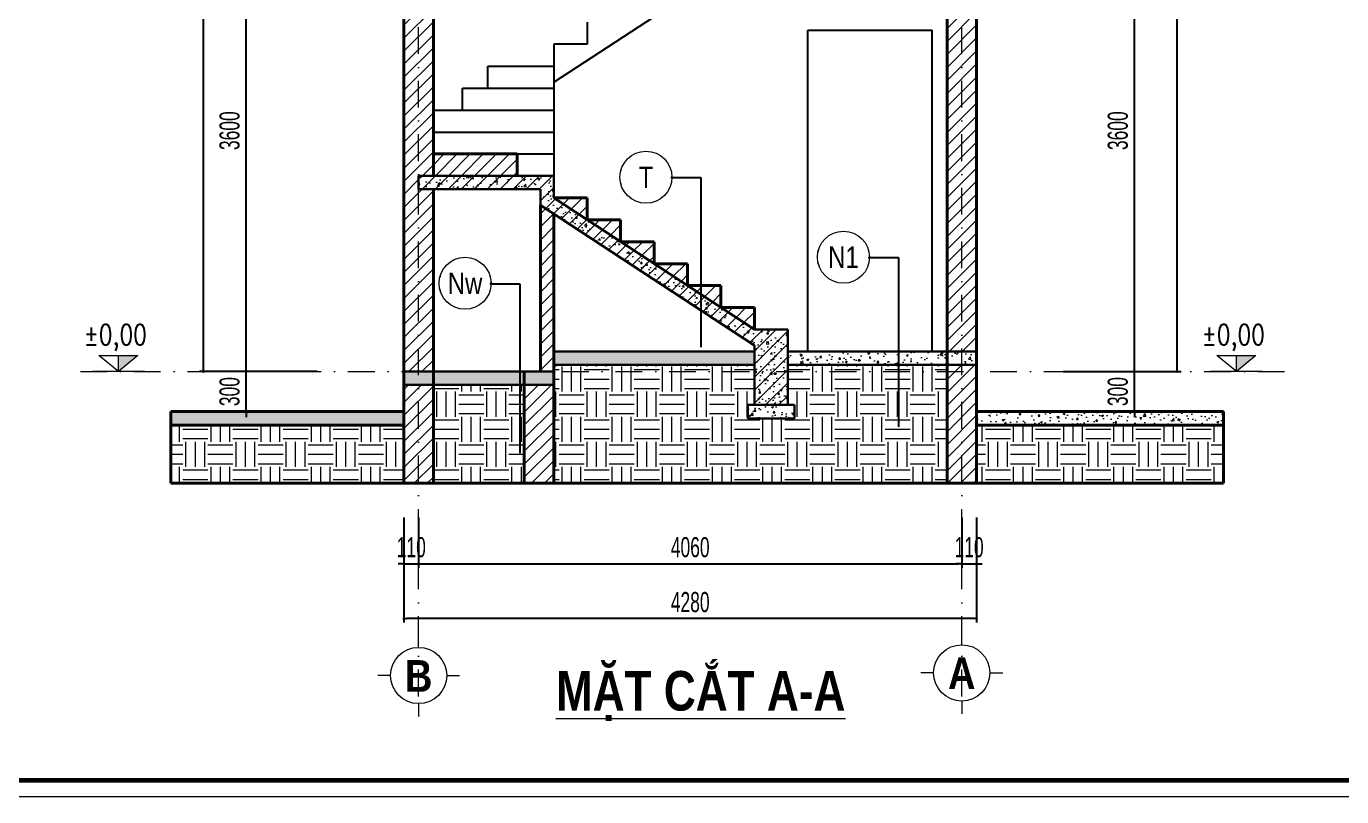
# Model space of a CAD drawing. Header units: millimetres. Extents: x 2565303 to 2664360, y -865723 to -262051.
# Drawn here: x 2640266 to 2650099, y -628342 to -622585 of the extents above; entities that cross this region are included whole.
import ezdxf
from ezdxf.enums import TextEntityAlignment as Align

# ---------------------------------------------------------------- set-up
doc = ezdxf.new("R2010")
doc.units = ezdxf.units.MM
doc.header["$LTSCALE"] = 10
doc.header["$MEASUREMENT"] = 0
doc.linetypes.add('ACAD_ISO07W100', pattern=[3, 0, -3])
doc.linetypes.add('DASHDOT', pattern=[1, 0.5, -0.25, 0, -0.25])
doc.layers.get('0').update_dxf_attribs({"linetype": 'CONTINUOUS'})
doc.layers.get('DEFPOINTS').update_dxf_attribs({"color": 10, "linetype": 'CONTINUOUS'})
for name, color, linetype, lineweight in [('- Nội Thất', 83, 'CONTINUOUS', 25), ('A-WIPEOUT', 254, 'ACAD_ISO07W100', 0), ('LC Dim', 8, 'CONTINUOUS', 13), ('LC Hatch', 252, 'CONTINUOUS', 5), ('LC ISO', 153, 'CONTINUOUS', 13), ('LC Net dam 1', 30, 'CONTINUOUS', 30), ('LC Net dam2', 6, 'CONTINUOUS', 40), ('LC Net manh', 250, 'CONTINUOUS', 5), ('LC Net truc', 134, 'DASHDOT', 5), ('LC Text1', 20, 'CONTINUOUS', 13), ('LC Text2', 7, 'CONTINUOUS', 13)]:
    doc.layers.add(name, color=color, linetype=linetype, lineweight=lineweight)
doc.layers.add('Khungten_LCDI', color=7, linetype='CONTINUOUS')
doc.layers.add('M3', color=3, linetype='CONTINUOUS')
doc.styles.add('General text 2', font='arial.ttf')
doc.styles.add('HOATBIF', font='hoatbif.shx', dxfattribs={"width": 0.65})
doc.styles.add('Khungten', font='', dxfattribs={"width": 0.9, "height": 5000})
doc.styles.add('LC 1', font='')
doc.styles.add('LC3', font='', dxfattribs={"width": 0.8})
doc.styles.add('T1', font='Vnsimli.shx', dxfattribs={"width": 0.7})
doc.styles.add('Title', font='', dxfattribs={"width": 0.8})
doc.styles.get('Khungten').set_extended_font_data('.VnAvantH')
doc.styles.get('LC 1').set_extended_font_data('.VnAvantH', bold=True)
doc.styles.get('LC3').set_extended_font_data('.VnArialH', bold=True)
doc.styles.get('Title').set_extended_font_data('.VnBlackH')
doc.dimstyles.new('1-100 (1-60)', dxfattribs={"dimscale": 60, "dimtxt": 2.5, "dimasz": 0.35, "dimexe": 0.5, "dimexo": 0, "dimgap": 0.8, "dimtad": 1, "dimdec": 0, "dimzin": 0, "dimdsep": 46, "dimtxsty": 'HOATBIF', "dimblk1": 'DOT', "dimblk2": 'DOT', "dimsah": 1, "dimcen": -1, "dimdle": 1, "dimclrd": 256, "dimclre": 256, "dimclrt": 4, "dimadec": 3, "dimazin": 2, "dimtfac": 0.333333, "dimtdec": 0, "dimtix": 1, "dimtmove": 2, "dimatfit": 3, "dimldrblk": 'DOT', "dimfxl": 1, "dimtvp": 0.833333, "dimtolj": 1, "dimtzin": 0, "dimarcsym": 0})
pattern_1 = [(45, (-1751.98, -117353.826), (-48.6135912, 48.6135912), [])]
pattern_2 = [(50, (-1751.98, -117353.83), (143.4520365, -12.550427), [15, -165]), (355, (-1751.98, -117353.83), (-27.750267, 150.438427), [12, -132]), (100.4514445, (-1740.02, -117354.87), (115.701769, 137.887998), [12.7480384, -140.2284224]), (46.1842, (-1751.98, -117313.83), (213.448266, -33.103856), [22.5, -247.5]), (96.6356355, (-1734.2, -117316.59), (186.932389, 194.82372), [19.122068, -210.342752]), (351.184164, (-1751.98, -117313.83), (186.932389, 194.82372), [18, -198]), (21, (-1731.98, -117323.83), (119.3814104, -80.523778), [15, -165]), (326, (-1731.98, -117323.83), (48.663066, 145.030009), [12, -132]), (71.451445, (-1722.03, -117330.54), (168.044475, 64.5062306), [12.748038, -140.2284224]), (37.5, (-1751.98, -117353.826), (2.4319711, 66.5787708), [0, -130.4, 0, -134, 0, -132.5]), (7.5, (-1751.98, -117353.83), (52.6139075, 78.8823424), [0, -76.4, 0, -127.4, 0, -50.5]), (327.5, (-1796.58, -117353.826), (106.7644872, -4.5109743), [0, -50, 0, -156, 0, -207]), (317.5, (-1816.58, -117353.83), (116.637234, 20.0209965), [0, -65, 0, -103.6, 0, -147])]

# ---------------------------------------------------------------- blocks, each defined once
blk = doc.blocks.new('lcdi fix')
at = {"layer": 'DEFPOINTS', "lineweight": 0}
blk.add_lwpolyline([(-1200, -14850), (-1200, 14850), (40800, 14850), (40800, -14850)], close=True, dxfattribs=at)
at = {"layer": 'Khungten_LCDI', "color": 5, "lineweight": 60}
blk.add_lwpolyline([(0, -14650), (0, 14650), (40600, 14650), (40600, -14650)], close=True, dxfattribs=at)
at = {"color": 7, "style": 'Khungten', "width": 0.8}
for tag, p in [('REVISION', (39499, -10746)), ('NGAYHT', (39546, -11609))]:
    blk.add_attdef(tag, text='', height=200, dxfattribs=at).set_placement(p, align=Align.CENTER)
at = {"layer": 'LC Text1', "style": 'Title', "width": 1.485915}
for tag, p, p2 in [('TENBANVE1', (36913, -8886), (40339, -8886)), ('TENBANVE2', (36913, -9562), (40339, -9562))]:
    blk.add_attdef(tag, text='', height=250, dxfattribs=at).set_placement(p, p2, align=Align.FIT)
at = {"layer": 'LC Text1', "style": 'Title', "width": 0.7}
blk.add_attdef('SOBANVE', text='', height=250, dxfattribs=at).set_placement((39562, -13896), align=Align.CENTER)
blk = doc.blocks.new('DOT')
at = {"layer": 'M3', "color": 0, "linetype": 'ByBlock'}
blk.add_line((-0.5, 0), (-1, 0), dxfattribs=at)
at = {"layer": 'M3', "color": 0, "linetype": 'ByBlock', "const_width": 0.5}
blk.add_lwpolyline([(-0.25, 0, 1), (0.25, 0, 1)], format="xyb", close=True, dxfattribs=at)
blk = doc.blocks.new('*D609')
at = {"layer": 'DEFPOINTS', "color": 0, "transparency": 16777216}
for p in [(2643088.8, -626256.5), (2643198.8, -626256.5), (2643198.8, -626601.4)]:
    blk.add_point(p, dxfattribs=at)
at = {"layer": 'LC Dim', "lineweight": -2, "transparency": 16777216}
for p, q in [((2643088.8, -626256.5), (2643088.8, -626631.4)), ((2643198.8, -626256.5), (2643198.8, -626631.4)), ((2643067.8, -626601.4), (2643046.8, -626601.4)), ((2643088.8, -626601.4), (2643198.8, -626601.4)), ((2643219.8, -626601.4), (2643240.8, -626601.4))]:
    blk.add_line(p, q, dxfattribs=at)
at = {"layer": 'LC Dim', "lineweight": -2, "transparency": 16777216, "xscale": 21, "yscale": 21, "zscale": 21}
blk.add_blockref('DOT', (2643088.8, -626601.4), dxfattribs=at)
at = {"layer": 'LC Dim', "lineweight": -2, "transparency": 16777216, "xscale": 21, "yscale": 21, "zscale": 21, "rotation": 180}
blk.add_blockref('DOT', (2643198.8, -626601.4), dxfattribs=at)
at = {"layer": 'LC Dim', "color": 4, "transparency": 16777216, "insert": (2643143.8, -626478.4), "char_height": 150, "attachment_point": 5, "style": 'HOATBIF'}
blk.add_mtext('\\A1;110', dxfattribs=at)
blk = doc.blocks.new('*D610')
at = {"layer": 'DEFPOINTS', "color": 0, "transparency": 16777216}
for p in [(2643198.8, -626256.5), (2647258.8, -626256.5), (2647258.8, -626601.4)]:
    blk.add_point(p, dxfattribs=at)
at = {"layer": 'LC Dim', "lineweight": -2, "transparency": 16777216}
for p, q in [((2643198.8, -626256.5), (2643198.8, -626631.4)), ((2647258.8, -626256.5), (2647258.8, -626631.4)), ((2643219.8, -626601.4), (2647237.8, -626601.4))]:
    blk.add_line(p, q, dxfattribs=at)
at = {"layer": 'LC Dim', "lineweight": -2, "transparency": 16777216, "xscale": 21, "yscale": 21, "zscale": 21, "rotation": 180}
blk.add_blockref('DOT', (2643198.8, -626601.4), dxfattribs=at)
at = {"layer": 'LC Dim', "lineweight": -2, "transparency": 16777216, "xscale": 21, "yscale": 21, "zscale": 21}
blk.add_blockref('DOT', (2647258.8, -626601.4), dxfattribs=at)
at = {"layer": 'LC Dim', "color": 4, "transparency": 16777216, "insert": (2645228.8, -626478.4), "char_height": 150, "attachment_point": 5, "style": 'HOATBIF'}
blk.add_mtext('\\A1;4060', dxfattribs=at)
blk = doc.blocks.new('*D611')
at = {"layer": 'DEFPOINTS', "color": 0, "transparency": 16777216}
for p in [(2647258.8, -626256.5), (2647368.8, -626256.5), (2647368.8, -626601.4)]:
    blk.add_point(p, dxfattribs=at)
at = {"layer": 'LC Dim', "lineweight": -2, "transparency": 16777216}
for p, q in [((2647258.8, -626256.5), (2647258.8, -626631.4)), ((2647368.8, -626256.5), (2647368.8, -626631.4)), ((2647237.8, -626601.4), (2647216.8, -626601.4)), ((2647258.8, -626601.4), (2647368.8, -626601.4)), ((2647389.8, -626601.4), (2647410.8, -626601.4))]:
    blk.add_line(p, q, dxfattribs=at)
at = {"layer": 'LC Dim', "lineweight": -2, "transparency": 16777216, "xscale": 21, "yscale": 21, "zscale": 21}
blk.add_blockref('DOT', (2647258.8, -626601.4), dxfattribs=at)
at = {"layer": 'LC Dim', "lineweight": -2, "transparency": 16777216, "xscale": 21, "yscale": 21, "zscale": 21, "rotation": 180}
blk.add_blockref('DOT', (2647368.8, -626601.4), dxfattribs=at)
at = {"layer": 'LC Dim', "color": 4, "transparency": 16777216, "insert": (2647313.8, -626478.4), "char_height": 150, "attachment_point": 5, "style": 'HOATBIF'}
blk.add_mtext('\\A1;110', dxfattribs=at)
blk = doc.blocks.new('*D612')
at = {"layer": 'DEFPOINTS', "color": 0, "transparency": 16777216}
for p in [(2643088.8, -626256.5), (2647368.8, -626256.5), (2643088.8, -627011.4)]:
    blk.add_point(p, dxfattribs=at)
at = {"layer": 'LC Dim', "lineweight": -2, "transparency": 16777216}
for p, q in [((2643088.8, -626256.5), (2643088.8, -627041.4)), ((2647368.8, -626256.5), (2647368.8, -627041.4)), ((2647347.8, -627011.4), (2643109.8, -627011.4))]:
    blk.add_line(p, q, dxfattribs=at)
at = {"layer": 'LC Dim', "lineweight": -2, "transparency": 16777216, "xscale": 21, "yscale": 21, "zscale": 21, "rotation": 180}
blk.add_blockref('DOT', (2643088.8, -627011.4), dxfattribs=at)
at = {"layer": 'LC Dim', "lineweight": -2, "transparency": 16777216, "xscale": 21, "yscale": 21, "zscale": 21}
blk.add_blockref('DOT', (2647368.8, -627011.4), dxfattribs=at)
at = {"layer": 'LC Dim', "color": 4, "transparency": 16777216, "insert": (2645228.8, -626888.4), "char_height": 150, "attachment_point": 5, "style": 'HOATBIF'}
blk.add_mtext('\\A1;4280', dxfattribs=at)
blk = doc.blocks.new('TTRUC')
at = {"layer": 'LC ISO'}
for p, q in [((0, 6.95), (0, 10.13)), ((-6.95, 0), (-10.13, 0)), ((6.95, 0), (10.13, 0)), ((0, -6.95), (0, -10.13))]:
    blk.add_line(p, q, dxfattribs=at)
at = {"layer": 'LC Net manh'}
blk.add_circle((0, 0), 6.95, dxfattribs=at)
blk = doc.blocks.new('*D613')
at = {"layer": 'DEFPOINTS', "color": 0, "transparency": 16777216}
for p in [(2648016.4, -625164.6), (2648549, -625164.6), (2648016.4, -625464.6)]:
    blk.add_point(p, dxfattribs=at)
at = {"layer": 'LC Dim', "lineweight": -2, "transparency": 16777216}
for p, q in [((2648016.4, -625164.6), (2648579, -625164.6)), ((2648549, -625143.6), (2648549, -625122.6)), ((2648549, -625464.6), (2648549, -625164.6)), ((2648016.4, -625464.6), (2648579, -625464.6)), ((2648549, -625485.6), (2648549, -625506.6))]:
    blk.add_line(p, q, dxfattribs=at)
at = {"layer": 'LC Dim', "lineweight": -2, "transparency": 16777216, "xscale": 21, "yscale": 21, "zscale": 21}
for p, rotation in [((2648549, -625164.6), 270), ((2648549, -625464.6), 90)]:
    blk.add_blockref('DOT', p, dxfattribs=dict(at, rotation=rotation))
at = {"layer": 'LC Dim', "color": 4, "transparency": 16777216, "insert": (2648426, -625314.6), "char_height": 150, "attachment_point": 5, "rotation": 90, "style": 'HOATBIF'}
blk.add_mtext('\\A1;300', dxfattribs=at)
blk = doc.blocks.new('*D614')
at = {"layer": 'DEFPOINTS', "color": 0, "transparency": 16777216}
for p in [(2648016.4, -621564.6), (2648549, -621564.6), (2648016.4, -625164.6)]:
    blk.add_point(p, dxfattribs=at)
at = {"layer": 'LC Dim', "lineweight": -2, "transparency": 16777216}
for p, q in [((2648016.4, -621564.6), (2648579, -621564.6)), ((2648549, -625143.6), (2648549, -621585.6)), ((2648016.4, -625164.6), (2648579, -625164.6))]:
    blk.add_line(p, q, dxfattribs=at)
at = {"layer": 'LC Dim', "lineweight": -2, "transparency": 16777216, "xscale": 21, "yscale": 21, "zscale": 21}
for p, rotation in [((2648549, -621564.6), 90), ((2648549, -625164.6), 270)]:
    blk.add_blockref('DOT', p, dxfattribs=dict(at, rotation=rotation))
at = {"layer": 'LC Dim', "color": 4, "transparency": 16777216, "insert": (2648426, -623364.6), "char_height": 150, "attachment_point": 5, "rotation": 90, "style": 'HOATBIF'}
blk.add_mtext('\\A1;3600', dxfattribs=at)
blk = doc.blocks.new('*D618')
at = {"layer": 'DEFPOINTS', "color": 0, "transparency": 16777216}
for p in [(2648016.4, -611964.6), (2648868.1, -611964.6), (2648016.4, -625164.6)]:
    blk.add_point(p, dxfattribs=at)
at = {"layer": 'LC Dim', "lineweight": -2, "transparency": 16777216}
for p, q in [((2648016.4, -611964.6), (2648898.1, -611964.6)), ((2648868.1, -625143.6), (2648868.1, -611985.6)), ((2648016.4, -625164.6), (2648898.1, -625164.6))]:
    blk.add_line(p, q, dxfattribs=at)
at = {"layer": 'LC Dim', "lineweight": -2, "transparency": 16777216, "xscale": 21, "yscale": 21, "zscale": 21}
for p, rotation in [((2648868.1, -611964.6), 90), ((2648868.1, -625164.6), 270)]:
    blk.add_blockref('DOT', p, dxfattribs=dict(at, rotation=rotation))
at = {"layer": 'LC Dim', "color": 4, "transparency": 16777216, "insert": (2648745.1, -618564.6), "char_height": 150, "attachment_point": 5, "rotation": 90, "style": 'HOATBIF'}
blk.add_mtext('\\A1;13200', dxfattribs=at)
blk = doc.blocks.new('*D619')
at = {"layer": 'DEFPOINTS', "color": 0, "transparency": 16777216}
for p in [(2641908.6, -625164.6), (2642441.1, -625164.6), (2642441.1, -625464.6)]:
    blk.add_point(p, dxfattribs=at)
at = {"layer": 'LC Dim', "lineweight": -2, "transparency": 16777216}
for p, q in [((2642441.1, -625164.6), (2641878.6, -625164.6)), ((2641908.6, -625143.6), (2641908.6, -625122.6)), ((2641908.6, -625464.6), (2641908.6, -625164.6)), ((2642441.1, -625464.6), (2641878.6, -625464.6)), ((2641908.6, -625485.6), (2641908.6, -625506.6))]:
    blk.add_line(p, q, dxfattribs=at)
at = {"layer": 'LC Dim', "lineweight": -2, "transparency": 16777216, "xscale": 21, "yscale": 21, "zscale": 21}
for p, rotation in [((2641908.6, -625164.6), 270), ((2641908.6, -625464.6), 90)]:
    blk.add_blockref('DOT', p, dxfattribs=dict(at, rotation=rotation))
at = {"layer": 'LC Dim', "color": 4, "transparency": 16777216, "insert": (2641785.6, -625314.6), "char_height": 150, "attachment_point": 5, "rotation": 90, "style": 'HOATBIF'}
blk.add_mtext('\\A1;300', dxfattribs=at)
blk = doc.blocks.new('*D620')
at = {"layer": 'DEFPOINTS', "color": 0, "transparency": 16777216}
for p in [(2641908.6, -621564.6), (2642441.1, -621564.6), (2642441.1, -625164.6)]:
    blk.add_point(p, dxfattribs=at)
at = {"layer": 'LC Dim', "lineweight": -2, "transparency": 16777216}
for p, q in [((2642441.1, -621564.6), (2641878.6, -621564.6)), ((2641908.6, -625143.6), (2641908.6, -621585.6)), ((2642441.1, -625164.6), (2641878.6, -625164.6))]:
    blk.add_line(p, q, dxfattribs=at)
at = {"layer": 'LC Dim', "lineweight": -2, "transparency": 16777216, "xscale": 21, "yscale": 21, "zscale": 21}
for p, rotation in [((2641908.6, -621564.6), 90), ((2641908.6, -625164.6), 270)]:
    blk.add_blockref('DOT', p, dxfattribs=dict(at, rotation=rotation))
at = {"layer": 'LC Dim', "color": 4, "transparency": 16777216, "insert": (2641785.6, -623364.6), "char_height": 150, "attachment_point": 5, "rotation": 90, "style": 'HOATBIF'}
blk.add_mtext('\\A1;3600', dxfattribs=at)
blk = doc.blocks.new('*D624')
at = {"layer": 'DEFPOINTS', "color": 0, "transparency": 16777216}
for p in [(2641589.5, -611964.6), (2642441.1, -611964.6), (2642441.1, -625164.6)]:
    blk.add_point(p, dxfattribs=at)
at = {"layer": 'LC Dim', "lineweight": -2, "transparency": 16777216}
for p, q in [((2642441.1, -611964.6), (2641559.5, -611964.6)), ((2641589.5, -625143.6), (2641589.5, -611985.6)), ((2642441.1, -625164.6), (2641559.5, -625164.6))]:
    blk.add_line(p, q, dxfattribs=at)
at = {"layer": 'LC Dim', "lineweight": -2, "transparency": 16777216, "xscale": 21, "yscale": 21, "zscale": 21}
for p, rotation in [((2641589.5, -611964.6), 90), ((2641589.5, -625164.6), 270)]:
    blk.add_blockref('DOT', p, dxfattribs=dict(at, rotation=rotation))
at = {"layer": 'LC Dim', "color": 4, "transparency": 16777216, "insert": (2641466.5, -618564.6), "char_height": 150, "attachment_point": 5, "rotation": 90, "style": 'HOATBIF'}
blk.add_mtext('\\A1;13200', dxfattribs=at)
blk = doc.blocks.new('Caodo1')
at = {"layer": 'LC Text1'}
blk.add_hatch(color=256, dxfattribs=at).paths.add_polyline_path([(0, 200), (0, 0), (243, 200)])
for p, q in [((0, 0), (0, 200)), ((324, 0), (-324, 0))]:
    blk.add_line(p, q, dxfattribs=at)
blk.add_lwpolyline([(-243, 200), (243, 200), (0, 0), (0, 0)], close=True, dxfattribs=at)
at = {"layer": 'LC Text1', "style": 'T1', "width": 0.8}
blk.add_attdef('%%P0,00', text='', height=250, dxfattribs=at).set_placement((-39, 460), align=Align.MIDDLE_CENTER)
blk = doc.blocks.new('TIEUDE1')
at = {"layer": 'LC Text2', "color": 7, "style": 'LC 1'}
blk.add_attdef('TIªU§Ò', text='', height=5, dxfattribs=at).set_placement((0, 0), align=Align.BOTTOM_CENTER)
blk.add_attdef('TL', text='', height=3, dxfattribs=at).set_placement((0, -2), align=Align.TOP_CENTER)
blk = doc.blocks.new('*U262')
at = {"layer": 'A-WIPEOUT'}
blk.add_lwpolyline([(0, 4.25), (-2.5, 3.44), (-4.04, 1.31), (-4.04, -1.31), (-2.5, -3.44), (0, -4.25), (2.5, -3.44), (4.04, -1.31), (4.04, 1.31), (2.5, 3.44)], close=True, dxfattribs=at)
at = {"layer": 'LC Text1', "style": 'General text 2', "width": 0.8, "flags": 8}
blk.add_attdef('SYMBOL', text='', height=3.5, dxfattribs=at).set_placement((0, 0), align=Align.MIDDLE_CENTER)
blk.add_wipeout([(0, 4.25), (-2.5, 3.44), (-4.04, 1.31), (-4.04, -1.31), (-2.5, -3.44), (0, -4.25), (2.5, -3.44), (4.04, -1.31), (4.04, 1.31), (2.5, 3.44)]).dxf.layer = 'A-WIPEOUT'
at = {"layer": 'LC ISO'}
blk.add_circle((0, 0), 4.25, dxfattribs=at)

msp = doc.modelspace()

# ---------------------------------------------------------------- hatches: boundary and pattern name
at = {"layer": 'LC Dim', "ltscale": 0.3}
h = msp.add_hatch(dxfattribs=at)
h.set_pattern_fill('AR-CONC', color=256, scale=20, style=0)
h.set_pattern_definition([(50, (3248.02, -117353.83), (143.4520365, -12.550427), [15, -165]), (355, (3248.02, -117353.83), (-27.750267, 150.438427), [12, -132]), (100.4514445, (3259.98, -117354.87), (115.701769, 137.887998), [12.7480384, -140.2284224]), (46.1842, (3248.02, -117313.83), (213.448266, -33.103856), [22.5, -247.5]), (96.6356355, (3265.8, -117316.59), (186.932389, 194.82372), [19.122068, -210.342752]), (351.184164, (3248.02, -117313.83), (186.932389, 194.82372), [18, -198]), (21, (3268.02, -117323.83), (119.3814104, -80.523778), [15, -165]), (326, (3268.02, -117323.83), (48.663066, 145.030009), [12, -132]), (71.451445, (3277.97, -117330.54), (168.044475, 64.5062306), [12.748038, -140.2284224]), (37.5, (3248.02, -117353.826), (2.4319711, 66.5787708), [0, -130.4, 0, -134, 0, -132.5]), (7.5, (3248.02, -117353.83), (52.6139075, 78.8823424), [0, -76.4, 0, -127.4, 0, -50.5]), (327.5, (3203.42, -117353.826), (106.7644872, -4.5109743), [0, -50, 0, -156, 0, -207]), (317.5, (3183.42, -117353.83), (116.637234, 20.0209965), [0, -65, 0, -103.6, 0, -147])])
h.paths.add_polyline_path([(2645958.8, -624850.6), (2645708.8, -624850.6), (2644208.8, -623866.6), (2644208.8, -623702.6), (2643198.8, -623702.6), (2643198.8, -623802.6), (2644108.8, -623802.6), (2644108.8, -623920.6), (2645708.8, -624970.2), (2645708.8, -625414.6), (2645958.8, -625414.6)])
h = msp.add_hatch(dxfattribs=at)
h.set_pattern_fill('AR-CONC', color=256, scale=20, style=0)
h.set_pattern_definition(pattern_2)
h.paths.add_polyline_path([(2645708.8, -625014.6), (2644208.8, -625014.6), (2644208.8, -625114.6), (2645708.8, -625114.6)])
h.paths.add_polyline_path([(2644208.8, -625164.6), (2643988.8, -625164.6), (2643988.8, -625264.6), (2644208.8, -625264.6)])
h.paths.add_polyline_path([(2643988.8, -625164.6), (2643308.8, -625164.6), (2643308.8, -625264.6), (2643988.8, -625264.6)])
h.paths.add_polyline_path([(2643308.8, -625164.6), (2643088.8, -625164.6), (2643088.8, -625264.6), (2643308.8, -625264.6)])
h.paths.add_polyline_path([(2643088.8, -625464.6), (2641346.6, -625464.6), (2641346.6, -625564.6), (2643088.8, -625564.6)])
h = msp.add_hatch(dxfattribs=at)
h.set_pattern_fill('AR-CONC', color=256, scale=20, style=0)
h.set_pattern_definition(pattern_2)
h.paths.add_polyline_path([(2647368.8, -625014.6), (2647148.8, -625014.6), (2647148.8, -625114.6), (2647368.8, -625114.6)])
h.paths.add_polyline_path([(2647148.8, -625014.6), (2645958.8, -625014.6), (2645958.8, -625114.6), (2647148.8, -625114.6)])
h = msp.add_hatch(dxfattribs=at)
h.set_pattern_fill('EARTH', color=256, scale=750, style=0)
h.set_pattern_definition([(0, (-1751.98, -117353.83), (187.5, 187.5), [187.5, -187.5]), (0, (-1751.98, -117283.51), (187.5, 187.5), [187.5, -187.5]), (0, (-1751.98, -117213.2), (187.5, 187.5), [187.5, -187.5]), (90, (-1728.54, -117189.76), (-187.5, 187.5), [187.5, -187.5]), (90, (-1658.23, -117189.76), (-187.5, 187.5), [187.5, -187.5]), (90, (-1587.92, -117189.76), (-187.5, 187.5), [187.5, -187.5])])
h.paths.add_polyline_path([(2643088.8, -625564.6), (2641346.6, -625564.6), (2641346.6, -625999.1), (2643088.8, -625999.1)])
h.paths.add_polyline_path([(2643988.8, -625264.6), (2643308.8, -625264.6), (2643308.8, -625999.1), (2643988.8, -625999.1)])
h.paths.add_polyline_path([(2649214.9, -625564.6), (2647368.8, -625564.6), (2647368.8, -625999.1), (2649214.9, -625999.1)])
h.paths.add_polyline_path([(2647148.8, -625114.6), (2645958.8, -625114.6), (2645958.8, -625414.6), (2646008.8, -625414.6), (2646008.8, -625514.6), (2645658.8, -625514.6), (2645658.8, -625414.6), (2645708.8, -625414.6), (2645708.8, -625114.6), (2644208.8, -625114.6), (2644208.8, -625164.6), (2644208.8, -625999.1), (2647148.8, -625999.1)])
h = msp.add_hatch(dxfattribs=at)
h.set_pattern_fill('AR-CONC', color=256, scale=20, style=0)
h.set_pattern_definition(pattern_2)
h.paths.add_polyline_path([(2646008.8, -625414.6), (2645658.8, -625414.6), (2645658.8, -625514.6), (2646008.8, -625514.6)])
h = msp.add_hatch(dxfattribs=at)
h.set_pattern_fill('AR-CONC', color=256, scale=20, style=0)
h.set_pattern_definition(pattern_2)
h.paths.add_polyline_path([(2649214.9, -625464.6), (2647368.8, -625464.6), (2647368.8, -625564.6), (2649214.9, -625564.6)])
at = {"layer": 'LC Hatch', "ltscale": 0.3}
h = msp.add_hatch(dxfattribs=at)
h.set_pattern_fill('ANSI31', color=256, scale=550, style=0)
h.set_pattern_definition(pattern_1)
h.paths.add_polyline_path([(2647368.8, -621914.6), (2647148.8, -621914.6), (2647148.8, -625014.6), (2647368.8, -625014.6)])
h.paths.add_polyline_path([(2647368.8, -618614.6), (2647148.8, -618614.6), (2647148.8, -621564.6), (2647368.8, -621564.6)])
h.paths.add_polyline_path([(2643308.8, -618614.6), (2643088.8, -618614.6), (2643088.8, -621564.6), (2643308.8, -621564.6), (2643308.8, -620408.6), (2643198.8, -620408.6), (2643198.8, -620308.6), (2643308.8, -620308.6)])
h = msp.add_hatch(dxfattribs=at)
h.set_pattern_fill('ANSI31', color=256, scale=550, style=0)
h.set_pattern_definition(pattern_1)
h.paths.add_polyline_path([(2647368.8, -625114.6), (2647148.8, -625114.6), (2647148.8, -625999.1), (2647368.8, -625999.1)])
h.paths.add_polyline_path([(2643308.8, -625264.6), (2643088.8, -625264.6), (2643088.8, -625999.1), (2643308.8, -625999.1)])
h.paths.add_polyline_path([(2644208.8, -625264.6), (2643988.8, -625264.6), (2643988.8, -625999.1), (2644208.8, -625999.1)])
h.paths.add_polyline_path([(2644208.8, -623986.2), (2644108.8, -623920.6), (2644108.8, -625164.6), (2644208.8, -625164.6)])
h.paths.add_polyline_path([(2643308.8, -621914.6), (2643088.8, -621914.6), (2643088.8, -625164.6), (2643308.8, -625164.6), (2643308.8, -623802.6), (2643198.8, -623802.6), (2643198.8, -623702.6), (2643308.8, -623702.6)])
h = msp.add_hatch(dxfattribs=at)
h.set_pattern_fill('ANSI31', color=256, scale=550, style=0)
h.set_pattern_definition(pattern_1)
h.paths.add_polyline_path([(2643934.4, -623538.6), (2643308.8, -623538.6), (2643308.8, -623702.6), (2643934.4, -623702.6)])
h.paths.add_polyline_path([(2644458.8, -623866.6), (2644208.8, -623866.6), (2644458.8, -624030.6)])
h.paths.add_polyline_path([(2644708.8, -624030.6), (2644458.8, -624030.6), (2644708.8, -624194.6)])
h.paths.add_polyline_path([(2644958.8, -624194.6), (2644708.8, -624194.6), (2644958.8, -624358.6)])
h.paths.add_polyline_path([(2645208.8, -624358.6), (2644958.8, -624358.6), (2645208.8, -624522.6)])
h.paths.add_polyline_path([(2645458.8, -624522.6), (2645208.8, -624522.6), (2645458.8, -624686.6)])
h.paths.add_polyline_path([(2645708.8, -624686.6), (2645458.8, -624686.6), (2645708.8, -624850.6)])
h = msp.add_hatch(dxfattribs=at)
h.set_pattern_fill('ANSI31', color=256, scale=550, style=0)
h.set_pattern_definition(pattern_1)
h.paths.add_polyline_path([(2645958.8, -624850.6), (2645708.8, -624850.6), (2644208.8, -623866.6), (2644208.8, -623702.6), (2643198.8, -623702.6), (2643198.8, -623802.6), (2644108.8, -623802.6), (2644108.8, -623920.6), (2645708.8, -624970.2), (2645708.8, -625414.6), (2645958.8, -625414.6)])

# ---------------------------------------------------------------- linework, layer by layer
for p, q in [((2644208.8, -623002.2), (2645958.8, -621854.2)), ((2644458.8, -622554.6), (2644458.8, -622718.6)), ((2646108.8, -625014.6), (2646108.8, -622614.6)), ((2646108.8, -622614.6), (2647038.8, -622614.6)), ((2647038.8, -625014.6), (2647038.8, -622614.6)), ((2644458.8, -622718.6), (2644208.8, -622718.6)), ((2644208.8, -622718.6), (2644208.8, -622882.6)), ((2643715.4, -622882.6), (2644208.8, -622882.6)), ((2643715.4, -623046.6), (2643715.4, -622882.6)), ((2644208.8, -622882.6), (2644208.8, -623374.6)), ((2643525.4, -623046.6), (2644208.8, -623046.6)), ((2643525.4, -623210.6), (2643525.4, -623046.6)), ((2643308.8, -623210.6), (2644208.8, -623210.6)), ((2643308.8, -623374.6), (2644208.8, -623374.6)), ((2644208.8, -623374.6), (2644208.8, -623538.6)), ((2643934.4, -623538.6), (2644208.8, -623538.6)), ((2644208.8, -623538.6), (2644208.8, -623702.6))]:
    msp.add_line(p, q)
at = {"layer": 'LC Net dam 1'}
for p, q in [((2643198.8, -623702.6), (2644208.8, -623702.6)), ((2643198.8, -623802.6), (2643198.8, -623702.6)), ((2644208.8, -623702.6), (2644208.8, -623866.6)), ((2643198.8, -623802.6), (2644108.8, -623802.6)), ((2644108.8, -623920.6), (2644108.8, -623802.6)), ((2644108.8, -623920.6), (2645708.8, -624970.2)), ((2644208.8, -623866.6), (2645708.8, -624850.6)), ((2645708.8, -624850.6), (2645958.8, -624850.6)), ((2645958.8, -624850.6), (2645958.8, -625414.6)), ((2645708.8, -624970.2), (2645708.8, -625414.6)), ((2644208.8, -625014.6), (2645708.8, -625014.6)), ((2645958.8, -625014.6), (2647368.8, -625014.6)), ((2643088.8, -625164.6), (2644208.8, -625164.6)), ((2644208.8, -625114.6), (2645708.8, -625114.6)), ((2645958.8, -625114.6), (2647368.8, -625114.6)), ((2643088.8, -625264.6), (2644208.8, -625264.6)), ((2645658.8, -625414.6), (2646008.8, -625414.6)), ((2645658.8, -625414.6), (2645658.8, -625514.6)), ((2646008.8, -625414.6), (2646008.8, -625514.6)), ((2645658.8, -625514.6), (2646008.8, -625514.6))]:
    msp.add_line(p, q, dxfattribs=at)
at = {"layer": 'LC Net dam2'}
for p, q in [((2643088.8, -625999.1), (2643088.8, -621914.6)), ((2643308.8, -623702.6), (2643308.8, -621914.6)), ((2647148.8, -625999.1), (2647148.8, -621914.6)), ((2647368.8, -625999.1), (2647368.8, -621914.6)), ((2643308.8, -623538.6), (2643934.4, -623538.6)), ((2643934.4, -623702.6), (2643934.4, -623538.6)), ((2643308.8, -625999.1), (2643308.8, -623802.6)), ((2644108.8, -623920.6), (2644108.8, -625164.6)), ((2644208.8, -623866.6), (2644458.8, -623866.6)), ((2644458.8, -623866.6), (2644458.8, -624030.6)), ((2644208.8, -623986.2), (2644208.8, -625164.6)), ((2644458.8, -624030.6), (2644708.8, -624030.6)), ((2644708.8, -624030.6), (2644708.8, -624194.6)), ((2644708.8, -624194.6), (2644958.8, -624194.6)), ((2644958.8, -624194.6), (2644958.8, -624358.6)), ((2644958.8, -624358.6), (2645208.8, -624358.6)), ((2645208.8, -624358.6), (2645208.8, -624522.6)), ((2645208.8, -624522.6), (2645458.8, -624522.6)), ((2645458.8, -624522.6), (2645458.8, -624686.6)), ((2645458.8, -624686.6), (2645708.8, -624686.6)), ((2645708.8, -624686.6), (2645708.8, -624850.6)), ((2643988.8, -625999.1), (2643988.8, -625164.6)), ((2644208.8, -625164.6), (2644208.8, -625999.1)), ((2641346.6, -625464.6), (2643088.8, -625464.6)), ((2641346.6, -625464.6), (2641346.6, -625999.1)), ((2647368.8, -625464.6), (2649214.9, -625464.6)), ((2649214.9, -625464.6), (2649214.9, -625999.1)), ((2641346.6, -625564.6), (2643088.8, -625564.6)), ((2647368.8, -625564.6), (2649214.9, -625564.6)), ((2641346.6, -625999.1), (2649214.9, -625999.1))]:
    msp.add_line(p, q, dxfattribs=at)
at = {"layer": 'LC Net truc', "ltscale": 40}
for p, q in [((2647258.8, -627592.6), (2647258.8, -611407.4)), ((2643198.8, -627592.6), (2643198.8, -615314.6)), ((2640669.9, -625164.6), (2649753.1, -625164.6))]:
    msp.add_line(p, q, dxfattribs=at)

# ---------------------------------------------------------------- block references
at = {"layer": '- Nội Thất', "xscale": 0.6000000155618181, "yscale": 0.6000000155618181, "zscale": 0.6000000155618181}
msp.add_blockref('lcdi fix', (2631152.6, -619432.2), dxfattribs=at)
at = {"layer": 'LC ISO', "xscale": 30.23532588053422, "yscale": 30.23532588053422, "zscale": 30.23532588053422}
for p in [(2643198.8, -627436.7), (2647258.8, -627416.9)]:
    msp.add_blockref('TTRUC', p, dxfattribs=at)
at = {"layer": 'LC Text1'}
ref = msp.add_blockref('Caodo1', (2640954.6, -625164.6), dxfattribs=dict(at, xscale=0.5999999999992269, yscale=0.5999999999992269, zscale=0.5999999999992269))
ref.add_attrib('%%P0,00', '%%p0,00', dxfattribs={"layer": 'LC Text2', "height": 150, "style": 'T1', "width": 0.8}).set_placement((2640931.2, -624888.9), align=Align.MIDDLE_CENTER)
ref = msp.add_blockref('Caodo1', (2649312.4, -625164.6), dxfattribs=dict(at, xscale=0.5999999999992269, yscale=0.5999999999992269, zscale=0.5999999999992269))
ref.add_attrib('%%P0,00', '%%p0,00', dxfattribs={"layer": 'LC Text2', "height": 150, "style": 'T1', "width": 0.8}).set_placement((2649289, -624888.9), align=Align.MIDDLE_CENTER)
at = {"layer": 'LC Text2'}
ref = msp.add_blockref('TIEUDE1', (2645307, -627787.3), dxfattribs=dict(at, xscale=60, yscale=60, zscale=60))
ref.add_attrib('TIªU§Ò', '%%UmÆt C¾T A-A', dxfattribs={"color": 7, "height": 295.465, "style": 'LC3', "width": 0.8}).set_placement((2645307, -627787.3), align=Align.BOTTOM_CENTER)

# ---------------------------------------------------------------- texts
at = {"layer": 'LC Text1', "ltscale": 0.2, "style": 'LC 1', "width": 0.9}
for s, p in [('b', (2643198.8, -627629.3)), ('a', (2647258.8, -627609.5))]:
    msp.add_text(s, height=236.7, dxfattribs=at).set_placement(p, align=Align.BOTTOM_CENTER)

# ---------------------------------------------------------------- dimensions: what is measured, and where the dimension line sits
at = {"layer": 'LC Dim'}
for base, p1, p2, angle, picture, middle in [((2641589.5, -611964.6), (2642441.1, -625164.6), (2642441.1, -611964.6), 90, '*D624', (2641466.5, -618564.6)), ((2648868.1, -611964.6), (2648016.4, -625164.6), (2648016.4, -611964.6), 90, '*D618', (2648745.1, -618564.6)), ((2641908.6, -621564.6), (2642441.1, -625164.6), (2642441.1, -621564.6), 90, '*D620', (2641785.6, -623364.6)), ((2648549, -621564.6), (2648016.4, -625164.6), (2648016.4, -621564.6), 90, '*D614', (2648426, -623364.6)), ((2641908.6, -625164.6), (2642441.1, -625464.6), (2642441.1, -625164.6), 90, '*D619', (2641785.6, -625314.6)), ((2648549, -625164.6), (2648016.4, -625464.6), (2648016.4, -625164.6), 90, '*D613', (2648426, -625314.6)), ((2643198.8, -626601.4), (2643088.8, -626256.5), (2643198.8, -626256.5), 180, '*D609', (2643143.8, -626478.4)), ((2643088.8, -627011.4), (2647368.8, -626256.5), (2643088.8, -626256.5), 180, '*D612', (2645228.8, -626888.4)), ((2647258.8, -626601.4), (2643198.8, -626256.5), (2647258.8, -626256.5), 180, '*D610', (2645228.8, -626478.4)), ((2647368.8, -626601.4), (2647258.8, -626256.5), (2647368.8, -626256.5), 180, '*D611', (2647313.8, -626478.4))]:
    dim = msp.add_linear_dim(base=base, p1=p1, p2=p2, angle=angle, dimstyle='1-100 (1-60)', dxfattribs=at)
    dim.commit()
    dim.dimension.update_dxf_attribs({"geometry": picture, "text_midpoint": middle})

# ---------------------------------------------------------------- next in the draw order: block references
at = {"layer": 'LC Net manh'}
ref = msp.add_blockref('*U262', (2644898.1, -623712.5), dxfattribs=dict(at, xscale=45.74117647051717, yscale=45.74117647051717, zscale=45.74117647051717))
ref.add_attrib('SYMBOL', 'T', dxfattribs={"layer": 'LC Text1', "height": 160.1, "style": 'General text 2', "width": 0.8}).set_placement((2644898.1, -623712.5), align=Align.MIDDLE_CENTER)
ref = msp.add_blockref('*U262', (2646374.5, -624310.1), dxfattribs=dict(at, xscale=45.74117647051717, yscale=45.74117647051717, zscale=45.74117647051717))
ref.add_attrib('SYMBOL', 'N1', dxfattribs={"layer": 'LC Text1', "height": 160.09, "style": 'General text 2', "width": 0.8}).set_placement((2646374.5, -624310.1), align=Align.MIDDLE_CENTER)
ref = msp.add_blockref('*U262', (2643545.8, -624505.2), dxfattribs=dict(at, xscale=45.74117647051717, yscale=45.74117647051717, zscale=45.74117647051717))
ref.add_attrib('SYMBOL', 'Nw', dxfattribs={"layer": 'LC Text1', "height": 160.09, "style": 'General text 2', "width": 0.8}).set_placement((2643545.8, -624505.2), align=Align.MIDDLE_CENTER)

# ---------------------------------------------------------------- next in the draw order: leaders
for points in [[(2645092.5, -623715.5), (2645308.4, -623715.5), (2645308.4, -624981.4)], [(2646568.9, -624313), (2646784.8, -624313), (2646784.8, -625579)], [(2643740.1, -624508.1), (2643956, -624508.1), (2643956, -625774.1)]]:
    msp.add_leader(points, dimstyle='1-100 (1-60)', override={"dimgap": 0.8, "dimtad": 0})

doc.saveas('drawing.dxf')
